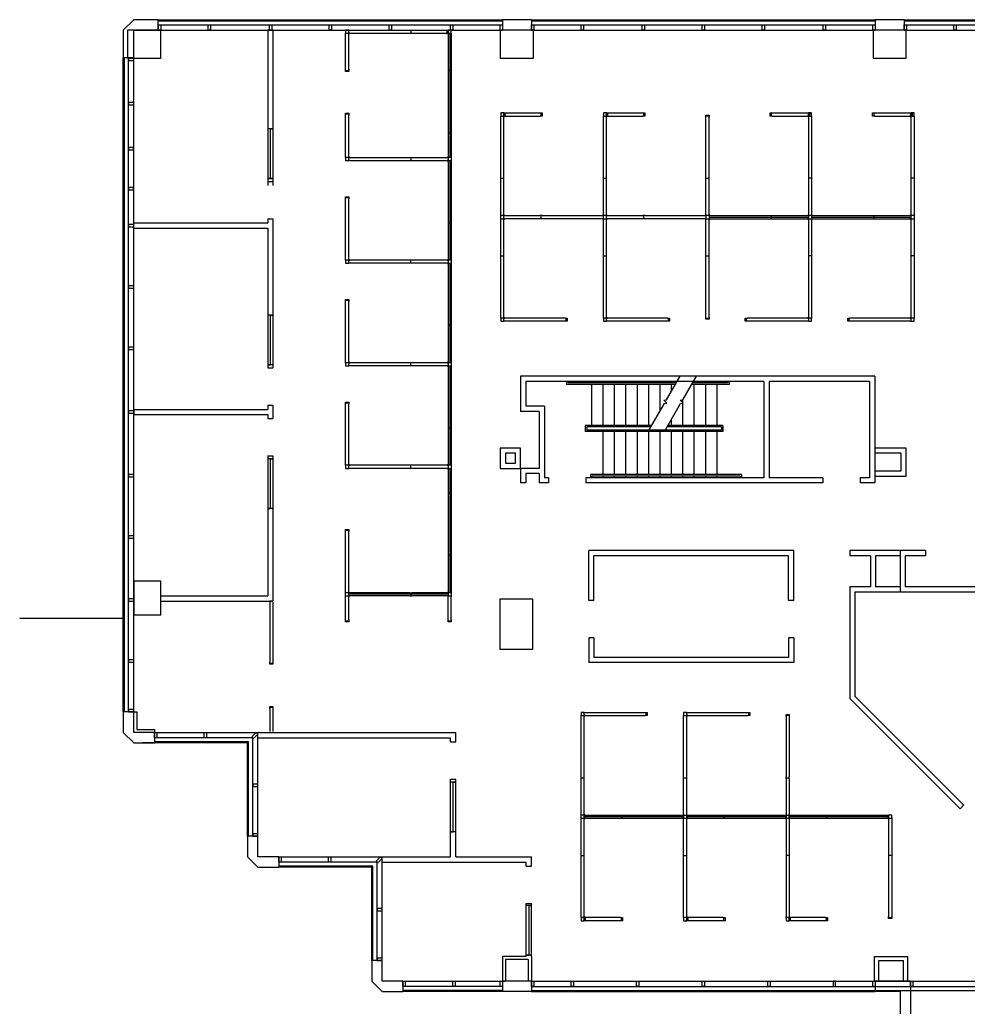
# Model space of a CAD drawing. Header units: inches. Extents: x 1104 to 3431, y 1204 to 3384.
# Drawn here: x 1104 to 2020, y 2431 to 3384 of the extents above; entities that cross this region are included whole.
import ezdxf

# ---------------------------------------------------------------- set-up
doc = ezdxf.new("R2010")
doc.units = ezdxf.units.IN
doc.header["$MEASUREMENT"] = 0
for name, color, linetype in [('E-B-CORE', 8, 'CONTINUOUS'), ('E-B-FURR', 6, 'CONTINUOUS'), ('E-B-GLAZ', 8, 'CONTINUOUS'), ('E-B-MULL', 8, 'CONTINUOUS'), ('E-B-SHEL', 2, 'CONTINUOUS'), ('E-F-STAIR', 8, 'CONTINUOUS'), ('PANELS_201', 6, 'CONTINUOUS')]:
    doc.layers.add(name, color=color, linetype=linetype)

msp = doc.modelspace()

# ---------------------------------------------------------------- linework, layer by layer
at = {"layer": 'E-B-CORE'}
for p, q in [((1929.5, 3040), (1587.5, 3040)), ((1587.5, 3040), (1587.5, 3006)), ((1822.5, 3035), (1592.5, 3035)), ((1592.5, 3035), (1592.5, 3011)), ((1822.5, 3035), (1822.5, 2942)), ((1924.5, 3035), (1827.5, 3035)), ((1827.5, 3035), (1827.5, 2942)), ((1924.5, 3035), (1924.5, 2942)), ((1929.5, 3040), (1929.5, 2937)), ((1605.5, 3006), (1587.5, 3006)), ((1610.5, 3011), (1592.5, 3011)), ((1605.5, 3006), (1605.5, 2951)), ((1610.5, 3011), (1610.5, 2942)), ((1955, 2965.610173), (1929.5, 2965.610173)), ((1955, 2948.610173), (1955, 2965.610173)), ((1605.5, 2951), (1587.5, 2951)), ((1587.5, 2951), (1587.5, 2937)), ((1605.5, 2946), (1592.5, 2946)), ((1592.5, 2946), (1592.5, 2937)), ((1605.5, 2946), (1605.5, 2937)), ((1929.5, 2948.610173), (1955, 2948.610173)), ((1592.5, 2937), (1587.5, 2937)), ((1614.5, 2937), (1605.5, 2937)), ((1614.5, 2942), (1610.5, 2942)), ((1614.5, 2942), (1614.5, 2937)), ((1822.5, 2942), (1650.5, 2942)), ((1650.5, 2942), (1650.5, 2937)), ((1879.5, 2937), (1650.5, 2937)), ((1879.5, 2942), (1827.5, 2942)), ((1879.5, 2942), (1879.5, 2937)), ((1924.5, 2942), (1915.5, 2942)), ((1915.5, 2942), (1915.5, 2937)), ((1929.5, 2937), (1915.5, 2937)), ((1954, 2871.610173), (1954, 2831.610173)), ((1978.5, 2871.610173), (1954, 2871.610173)), ((1978.5, 2871.610173), (1978.5, 2866.610173)), ((1959, 2866.610173), (1959, 2836.610173)), ((1978.5, 2866.610173), (1959, 2866.610173)), ((2103, 2831.610173), (1954, 2831.610173)), ((2103, 2836.610173), (1959, 2836.610173))]:
    msp.add_line(p, q, dxfattribs=at)
for points in [[(1587.5, 2970.610173), (1568, 2970.610173), (1568, 2951), (1587.5, 2951)], [(1582.5, 2965.610173), (1573, 2965.610173), (1573, 2956), (1582.5, 2956)]]:
    msp.add_lwpolyline(points, close=True, dxfattribs=at)
for points in [[(1960, 2970.610173), (1929.5, 2970.610173)], [(1929.5, 2943.610173), (1960, 2943.610173), (1960, 2970.610173)]]:
    msp.add_lwpolyline(points, dxfattribs=at)
at = {"layer": 'E-B-FURR'}
for p, q in [((1238, 3374), (1570, 3374)), ((1348.520601, 3374), (1343.436327, 3374)), ((1343.520601, 3374), (1343.520601, 3223.960452)), ((1348.520601, 3374), (1348.520601, 3223.960452)), ((1598, 3374), (1930, 3374)), ((1958, 3374), (2290, 3374)), ((1214.058273, 2716), (1214.058273, 3347)), ((1343.520601, 3230.812555), (1348.520601, 3230.812555)), ((1343.520601, 3227.812555), (1348.520601, 3227.812555)), ((1214.083223, 3187.960452), (1343.520601, 3187.960452)), ((1214.083223, 3182.862676), (1214.083223, 3187.862676)), ((1343.520601, 3191.812555), (1343.520601, 3187.960452)), ((1343.520601, 3191.812555), (1348.520601, 3191.812555)), ((1348.520601, 3191.812555), (1348.520601, 3048.117026)), ((1214.083223, 3182.960452), (1343.520601, 3182.960452)), ((1343.520601, 3182.960452), (1343.520601, 3048.117026)), ((1343.520601, 3048.117026), (1348.520601, 3048.117026)), ((1343.520601, 3012.117026), (1348.520601, 3012.117026)), ((1343.520601, 3012.117026), (1343.520601, 3007.971546)), ((1348.520601, 3012.117026), (1348.520601, 2999.117026)), ((1214.058273, 3007.971546), (1343.520601, 3007.971546)), ((1214.058273, 3007.93089), (1214.058273, 3002.93089)), ((1214.058273, 3002.971546), (1343.520601, 3002.971546)), ((1343.520601, 3002.971546), (1343.520601, 2999.117026)), ((1343.520601, 2999.117026), (1348.520601, 2999.117026)), ((1343.353543, 2963.089481), (1348.353543, 2963.089481)), ((1343.520601, 2963.117026), (1343.520601, 2827.971546)), ((1343.520601, 2963.117026), (1348.520601, 2963.117026)), ((1348.520601, 2963.117026), (1348.520601, 2822.971546)), ((1851.389827, 2871.610173), (1653.389827, 2871.610173)), ((1653.389827, 2823.610173), (1653.389827, 2871.610173)), ((1851.389827, 2823.610173), (1851.389827, 2871.610173)), ((1953.389827, 2871.610173), (1905.389827, 2871.610173)), ((1905.389827, 2871.610173), (1905.389827, 2866.610173)), ((1846.389827, 2866.610173), (1658.389827, 2866.610173)), ((1658.389827, 2823.610173), (1658.389827, 2866.610173)), ((1846.389827, 2823.610173), (1846.389827, 2866.610173)), ((1925.389827, 2866.610173), (1905.389827, 2866.610173)), ((1925.389827, 2866.610173), (1925.389827, 2836.610173)), ((1930.389827, 2866.610173), (1930.389827, 2836.610173)), ((1953.389827, 2866.610173), (1930.389827, 2866.610173)), ((1925.389827, 2836.610173), (1905.389827, 2836.610173)), ((1905.389827, 2836.610173), (1905.389827, 2729.017365)), ((1953.389827, 2831.610173), (1910.389827, 2831.610173)), ((1910.389827, 2831.610173), (1910.389827, 2731.088433)), ((1953.389827, 2836.610173), (1930.389827, 2836.610173)), ((1240.111079, 2827.971546), (1343.520601, 2827.971546)), ((1240.111079, 2822.971546), (1348.520601, 2822.971546)), ((1658.389827, 2823.610173), (1653.389827, 2823.610173)), ((1851.389827, 2823.610173), (1846.389827, 2823.610173)), ((1214.087116, 2809.653132), (1240.111079, 2809.653132)), ((1653.389827, 2787.610173), (1653.389827, 2763.610173)), ((1658.389827, 2787.610173), (1653.389827, 2787.610173)), ((1658.389827, 2787.610173), (1658.389827, 2768.610173)), ((1846.389827, 2787.610173), (1846.389827, 2768.610173)), ((1851.389827, 2787.610173), (1846.389827, 2787.610173)), ((1851.389827, 2787.610173), (1851.389827, 2763.610173)), ((1846.389827, 2768.610173), (1658.389827, 2768.610173)), ((1851.389827, 2763.610173), (1653.389827, 2763.610173)), ((1905.389827, 2729.017365), (2011.928609, 2622.478583)), ((1910.389827, 2731.088433), (2015.475366, 2626.002894)), ((1234, 2696), (1332.40901, 2696)), ((1332.63739, 2696), (1525, 2696)), ((1334, 2596), (1334, 2694.40901)), ((1334, 2691), (1520, 2691)), ((1520, 2687), (1520, 2691)), ((1525, 2687), (1525, 2696)), ((1520, 2687), (1525, 2687)), ((1520, 2576), (1520, 2651)), ((1520, 2651), (1525, 2651)), ((1525, 2576), (1525, 2651)), ((2015.598826, 2626.125572), (2011.928609, 2622.478583)), ((1354, 2576), (1452.40901, 2576)), ((1452.40901, 2576), (1520, 2576)), ((1454, 2476), (1454, 2574.40901)), ((1525, 2576), (1598, 2576)), ((1598, 2567), (1598, 2576)), ((1454, 2571), (1593, 2571)), ((1593, 2567), (1593, 2571)), ((1593, 2567), (1598, 2567)), ((1593, 2480), (1593, 2531)), ((1593, 2531), (1598, 2531)), ((1598, 2480), (1598, 2531)), ((1570, 2480), (1570, 2456)), ((1593, 2480), (1570, 2480)), ((1598, 2480), (1598, 2456)), ((1929.388707, 2456), (1929.388707, 2480)), ((1929.388707, 2480), (1961.388707, 2480)), ((1961.388707, 2456), (1961.388707, 2480)), ((1573, 2477), (1573, 2456)), ((1595, 2477), (1573, 2477)), ((1595, 2477), (1595, 2456)), ((1933.388707, 2456), (1933.388707, 2476)), ((1933.388707, 2476), (1957.388707, 2476)), ((1957.388707, 2456), (1957.388707, 2476)), ((1474, 2456), (1572.40901, 2456)), ((1598, 2456), (2046.732012, 2456))]:
    msp.add_line(p, q, dxfattribs=at)
for points in [[(1240.111079, 3374), (1208.111079, 3374), (1208.111079, 3347), (1240.111079, 3347)], [(1600, 3374), (1568, 3374), (1568, 3347), (1600, 3347)], [(1960, 3374), (1928, 3374), (1928, 3347), (1960, 3347)], [(1599.389827, 2824.610173), (1567.389827, 2824.610173), (1567.389827, 2776.610173), (1599.389827, 2776.610173)]]:
    msp.add_lwpolyline(points, close=True, dxfattribs=at)
for points in [[(1240.111079, 2842), (1214.087116, 2842), (1214.087116, 2809.653132)], [(1240.111079, 2809.653132), (1240.111079, 2842)], [(1214, 2716), (1217, 2716), (1217, 2699), (1234, 2699), (1234, 2696)]]:
    msp.add_lwpolyline(points, dxfattribs=at)
at = {"layer": 'E-B-GLAZ'}
for p, q in [((1238, 3384), (1570, 3384)), ((1598, 3384), (1930, 3384)), ((1958, 3384), (2290, 3384)), ((1238, 3383), (1570, 3383)), ((1238, 3379), (1570, 3379)), ((1598, 3383), (1930, 3383)), ((1598, 3379), (1930, 3379)), ((1958, 3383), (2290, 3383)), ((1958, 3379), (2290, 3379)), ((1204, 2716), (1204, 3347.104663)), ((1205, 2716), (1205, 3347.104663)), ((1209, 2716), (1209, 3347)), ((1204, 2806), (1104, 2806)), ((1329, 2691), (1234, 2691)), ((1329, 2596), (1329, 2691)), ((1316.384776, 2686), (1222.384776, 2686)), ((1325, 2687), (1234, 2687)), ((1324, 2686), (1234, 2686)), ((1324, 2596), (1324, 2686)), ((1325, 2596), (1325, 2687)), ((1449, 2571), (1354, 2571)), ((1445, 2567), (1354, 2567)), ((1444, 2566), (1354, 2566)), ((1444, 2476), (1444, 2566)), ((1445, 2476), (1445, 2567)), ((1449, 2476), (1449, 2571)), ((1570, 2451), (1474, 2451)), ((1598, 2451), (2049.003541, 2451)), ((1570, 2447), (1474, 2447)), ((1570, 2446), (1474, 2446)), ((1598, 2447), (2049.003541, 2447)), ((1598, 2446), (1930, 2446))]:
    msp.add_line(p, q, dxfattribs=at)
for points in [[(1348.520601, 3230.812555), (1343.520601, 3230.812555), (1346.159248, 3230.812555), (1346.159248, 3278.812555), (1348.520601, 3278.812555), (1343.520601, 3278.812555)], [(1348.520601, 3050.903066), (1343.520601, 3050.903066), (1346.159248, 3050.903066), (1346.159248, 3098.903066), (1348.520601, 3098.903066), (1343.520601, 3098.903066)], [(1348.520601, 2912.117026), (1343.520601, 2912.117026), (1346.159248, 2912.117026), (1346.159248, 2960.117026), (1348.520601, 2960.117026), (1343.520601, 2960.117026)], [(1524.919673, 2600.122912), (1519.919673, 2600.122912), (1522.55832, 2600.122912), (1522.55832, 2648.122912), (1524.919673, 2648.122912), (1519.919673, 2648.122912)], [(1598.106999, 2481.214719), (1593.106999, 2481.214719), (1595.745645, 2481.214719), (1595.745645, 2529.214719), (1598.106999, 2529.214719), (1593.106999, 2529.214719)]]:
    msp.add_lwpolyline(points, dxfattribs=at)
at = {"layer": 'E-B-MULL'}
for points in [[(1240.117978, 3379), (1240.117978, 3374), (1237.867978, 3374), (1237.867978, 3379)], [(1288.25, 3379), (1288.25, 3374), (1286, 3374), (1286, 3379)], [(1347.25, 3379), (1347.25, 3374), (1345, 3374), (1345, 3379)], [(1405.125, 3379), (1405.125, 3374), (1402.875, 3374), (1402.875, 3379)], [(1463, 3379), (1463, 3374), (1460.75, 3374), (1460.75, 3379)], [(1522, 3379), (1522, 3374), (1519.75, 3374), (1519.75, 3379)], [(1570, 3379), (1570, 3374), (1567.75, 3374), (1567.75, 3379)], [(1600.25, 3379), (1600.25, 3374), (1598, 3374), (1598, 3379)], [(1648.25, 3379), (1648.25, 3374), (1646, 3374), (1646, 3379)], [(1707.25, 3379), (1707.25, 3374), (1705, 3374), (1705, 3379)], [(1765.125, 3379), (1765.125, 3374), (1762.875, 3374), (1762.875, 3379)], [(1823, 3379), (1823, 3374), (1820.75, 3374), (1820.75, 3379)], [(1882, 3379), (1882, 3374), (1879.75, 3374), (1879.75, 3379)], [(1930, 3379), (1930, 3374), (1927.75, 3374), (1927.75, 3379)], [(1960.25, 3379), (1960.25, 3374), (1958, 3374), (1958, 3379)], [(2008.25, 3379), (2008.25, 3374), (2006, 3374), (2006, 3379)], [(1209, 3344.75), (1214, 3344.75), (1214, 3347), (1209, 3347)], [(1209, 3301.760686), (1214, 3301.760686), (1214, 3304.010686), (1209, 3304.010686)], [(1208.979503, 3258.540661), (1213.979503, 3258.540661), (1213.979503, 3260.790661), (1208.979503, 3260.790661)], [(1208.979503, 3219.763366), (1213.979503, 3219.763366), (1213.979503, 3222.013366), (1208.979503, 3222.013366)], [(1209, 3184.153265), (1214, 3184.153265), (1214, 3186.403265), (1209, 3186.403265)], [(1209, 3124.867484), (1214, 3124.867484), (1214, 3127.117484), (1209, 3127.117484)], [(1209, 3065.658881), (1214, 3065.658881), (1214, 3067.908881), (1209, 3067.908881)], [(1209, 3004.299338), (1214, 3004.299338), (1214, 3006.549338), (1209, 3006.549338)], [(1209, 2942.771172), (1214, 2942.771172), (1214, 2945.021172), (1209, 2945.021172)], [(1209, 2883.621373), (1214, 2883.621373), (1214, 2885.871373), (1209, 2885.871373)], [(1209, 2822.942576), (1214, 2822.942576), (1214, 2825.192576), (1209, 2825.192576)], [(1209, 2764.079505), (1214, 2764.079505), (1214, 2766.329505), (1209, 2766.329505)], [(1209, 2716), (1214, 2716), (1214, 2718.25), (1209, 2718.25)], [(1234, 2691), (1234, 2696), (1236.25, 2696), (1236.25, 2691)], [(1282.079505, 2691), (1282.079505, 2696), (1284.329505, 2696), (1284.329505, 2691)], [(1329.795495, 2690.204505), (1334, 2694.40901), (1332.40901, 2696), (1328.204505, 2691.795495)], [(1329.795495, 2690.204505), (1334, 2694.40901), (1332.40901, 2696), (1328.204505, 2691.795495)], [(1329, 2644.079505), (1334, 2644.079505), (1334, 2646.329505), (1329, 2646.329505)], [(1329, 2596), (1334, 2596), (1334, 2598.25), (1329, 2598.25)], [(1354, 2571), (1354, 2576), (1356.25, 2576), (1356.25, 2571)], [(1402.079505, 2571), (1402.079505, 2576), (1404.329505, 2576), (1404.329505, 2571)], [(1449.795495, 2570.204505), (1454, 2574.40901), (1452.40901, 2576), (1448.204505, 2571.795495)], [(1449, 2524.079505), (1454, 2524.079505), (1454, 2526.329505), (1449, 2526.329505)], [(1449, 2476), (1454, 2476), (1454, 2478.25), (1449, 2478.25)], [(1474, 2451), (1474, 2456), (1476.25, 2456), (1476.25, 2451)], [(1522.079505, 2451), (1522.079505, 2456), (1524.329505, 2456), (1524.329505, 2451)], [(1567.75, 2451), (1567.75, 2456), (1570, 2456), (1570, 2451)], [(1598, 2451), (1598, 2456), (1600.25, 2456), (1600.25, 2451)], [(1636.25, 2451), (1636.25, 2456), (1638.5, 2456), (1638.5, 2451)], [(1699.5625, 2451), (1699.5625, 2456), (1701.8125, 2456), (1701.8125, 2451)], [(1762.875, 2451), (1762.875, 2456), (1765.125, 2456), (1765.125, 2451)], [(1826.1875, 2451), (1826.1875, 2456), (1828.4375, 2456), (1828.4375, 2451)], [(1891.75, 2451), (1891.75, 2456), (1889.5, 2456), (1889.5, 2451)], [(1927.75, 2451), (1927.75, 2456), (1930, 2456), (1930, 2451)], [(1963.977183, 2451), (1963.977183, 2456), (1966.227183, 2456), (1966.227183, 2451)]]:
    msp.add_lwpolyline(points, close=True, dxfattribs=at)
at = {"layer": 'E-B-SHEL'}
for p, q in [((1214.0399, 3384), (1204, 3373.9601)), ((1237.669498, 3384), (1213.688372, 3384)), ((1237.699478, 3373.9601), (1237.699478, 3383.9601)), ((1570, 3384), (1570, 3374)), ((1598, 3384), (1570, 3384)), ((1598, 3384), (1598, 3374)), ((1930, 3384), (1930, 3374)), ((1958, 3384), (1930, 3384)), ((1958, 3384), (1958, 3374)), ((1238, 3374), (1210, 3374)), ((1238, 3374.010018), (1210.368025, 3374.010018)), ((1598, 3374), (1570, 3374)), ((1958, 3374), (1930, 3374)), ((1204, 3373.9601), (1204, 3347.104663)), ((1214, 3347.104663), (1214, 3373.9601)), ((1214, 3373.9601), (1240.165804, 3373.9601)), ((1214, 3347.104663), (1204, 3347.104663)), ((1204, 2716), (1204, 2696)), ((1214, 2716), (1204, 2716)), ((1214, 2696), (1214, 2716)), ((1204, 2696), (1214, 2686)), ((1234, 2696), (1214, 2696)), ((1234, 2696), (1234, 2686)), ((1214, 2686), (1234, 2686)), ((1334, 2596), (1324, 2596)), ((1324, 2596), (1324, 2576)), ((1334, 2576), (1334, 2596)), ((1324, 2576), (1334, 2566)), ((1354, 2576), (1334, 2576)), ((1354, 2576), (1354, 2566)), ((1334, 2566), (1354, 2566)), ((1454, 2476), (1444, 2476)), ((1444, 2476), (1444, 2456)), ((1454, 2456), (1454, 2476)), ((1444, 2456), (1454, 2446)), ((1474, 2456), (1454, 2456)), ((1474, 2456), (1474, 2446)), ((1598, 2456), (1570, 2456)), ((1570, 2456), (1570, 2446)), ((1598, 2456), (1598, 2446)), ((1930, 2456), (1930, 2446)), ((1964, 2456), (1930, 2456)), ((1964, 2456), (1964, 2336)), ((1454, 2446), (1474, 2446)), ((1598, 2446), (1570, 2446)), ((1954, 2446), (1930, 2446)), ((1954, 2446), (1954, 2366))]:
    msp.add_line(p, q, dxfattribs=at)
at = {"layer": 'E-F-STAIR'}
for p, q in [((1632, 3035), (1632, 3032)), ((1737.004818, 3032), (1632, 3032)), ((1633.5, 3035), (1633.5, 3033.5)), ((1737.870843, 3033.5), (1633.5, 3033.5)), ((1656, 3035), (1656, 3033.5)), ((1656, 3032), (1656, 2992.5)), ((1667, 3035), (1667, 3033.5)), ((1667, 3032), (1667, 2992.5)), ((1678, 3035), (1678, 3033.5)), ((1678, 3032), (1678, 2992.5)), ((1689, 3035), (1689, 3033.5)), ((1689, 3032), (1689, 2992.5)), ((1700, 3035), (1700, 3033.5)), ((1700, 3032), (1700, 2992.5)), ((1711, 3035), (1711, 3033.5)), ((1711, 3032), (1711, 2992.5)), ((1722, 3035), (1722, 3033.5)), ((1722, 3032), (1722, 3006.010893)), ((1733, 3035), (1733, 3033.5)), ((1733, 3032), (1733, 3025.063452)), ((1789, 3032), (1752.667234, 3032)), ((1787.5, 3033.5), (1753.533259, 3033.5)), ((1755, 3035), (1755, 3033.5)), ((1755, 3032), (1755, 2992.5)), ((1766, 3035), (1766, 3033.5)), ((1766, 3032), (1766, 2992.5)), ((1777, 3035), (1777, 3033.5)), ((1777, 3032), (1777, 2992.5)), ((1787.5, 3035), (1787.5, 3033.5)), ((1789, 3035), (1789, 3032)), ((1744, 3017.25124), (1744, 2992.5)), ((1733, 2997.935352), (1733, 2992.5)), ((1714.199482, 2992.5), (1650, 2992.5)), ((1650, 2992.5), (1650, 2986.5)), ((1783, 2986.5), (1650, 2986.5)), ((1713.333457, 2991), (1651.5, 2991)), ((1651.5, 2991), (1651.5, 2988)), ((1781.5, 2988), (1651.5, 2988)), ((1667, 2986.5), (1667, 2945)), ((1678, 2986.5), (1678, 2945)), ((1689, 2986.5), (1689, 2945)), ((1700, 2986.5), (1700, 2945)), ((1711, 2986.5), (1711, 2945)), ((1722, 2986.5), (1722, 2945)), ((1781.5, 2991), (1728.995873, 2991)), ((1783, 2992.5), (1729.861898, 2992.5)), ((1733, 2986.5), (1733, 2945)), ((1744, 2986.5), (1744, 2945)), ((1755, 2986.5), (1755, 2945)), ((1766, 2986.5), (1766, 2945)), ((1777, 2986.5), (1777, 2945)), ((1781.5, 2991), (1781.5, 2988)), ((1783, 2992.5), (1783, 2986.5)), ((1801, 2945), (1655, 2945)), ((1655, 2945), (1655, 2942)), ((1799.5, 2943.5), (1656.5, 2943.5)), ((1656.5, 2943.5), (1656.5, 2942)), ((1667, 2943.5), (1667, 2942)), ((1678, 2943.5), (1678, 2942)), ((1689, 2943.5), (1689, 2942)), ((1700, 2943.5), (1700, 2942)), ((1711, 2943.5), (1711, 2942)), ((1722, 2943.5), (1722, 2942)), ((1733, 2943.5), (1733, 2942)), ((1744, 2943.5), (1744, 2942)), ((1755, 2943.5), (1755, 2942)), ((1766, 2943.5), (1766, 2942)), ((1777, 2943.5), (1777, 2942)), ((1799.5, 2943.5), (1799.5, 2942)), ((1801, 2945), (1801, 2942))]:
    msp.add_line(p, q, dxfattribs=at)
for points in [[(1710.735381, 2986.5), (1726.431571, 3013.6866), (1728.930949, 3014.015649), (1726.002746, 3016.943852), (1728.502124, 3017.272902), (1741.62362, 3040)], [(1726.397797, 2986.5), (1742.093987, 3013.6866), (1744.593365, 3014.015649), (1741.665162, 3016.943852), (1744.16454, 3017.272902), (1757.286036, 3040)]]:
    msp.add_lwpolyline(points, dxfattribs=at)
at = {"layer": 'PANELS_201', "linetype": 'Continuous'}
for p, q in [((1480.6363, 3374), (1482.6363, 3374)), ((1481.6363, 3374), (1481.6363, 3371)), ((1517.636298, 3374), (1517.636298, 3371)), ((1480.6363, 3371), (1482.6363, 3371)), ((1571.501499, 3291.01024), (1571.501499, 3294.01024)), ((1670.501499, 3291.01024), (1670.501499, 3294.01024)), ((1866.501499, 3294.01024), (1866.501499, 3291.01024)), ((1965.501499, 3294.01024), (1965.501499, 3291.01024)), ((1572.501499, 3195.01024), (1606.501499, 3195.01024)), ((1608.501499, 3195.01024), (1666.501499, 3195.01024)), ((1671.501499, 3195.01024), (1705.501499, 3195.01024)), ((1707.501499, 3195.01024), (1765.501499, 3195.01024)), ((1606.501499, 3192.01024), (1572.501499, 3192.01024)), ((1666.501499, 3192.01024), (1608.501499, 3192.01024)), ((1705.501499, 3192.01024), (1671.501499, 3192.01024)), ((1765.501499, 3192.01024), (1707.501499, 3192.01024)), ((1648.932782, 2514.415527), (1648.932782, 2517.415527)), ((1747.932782, 2514.415527), (1747.932782, 2517.415527)), ((1846.932782, 2514.415527), (1846.932782, 2517.415527))]:
    msp.add_line(p, q, dxfattribs=at)
for points in [[(1421.6363, 3374), (1418.6363, 3374), (1418.6363, 3371)], [(1422.6363, 3371), (1421.6363, 3371), (1421.6363, 3374), (1422.6363, 3374)], [(1422.6363, 3374), (1480.6363, 3374)], [(1482.6363, 3374), (1516.636298, 3374)], [(1518.636298, 3371), (1517.636298, 3371), (1516.636298, 3371), (1516.636298, 3374), (1518.636298, 3374)], [(1516.636298, 3374), (1517.636298, 3374), (1517.636298, 3371), (1516.636298, 3371)], [(1520.636298, 3371), (1520.636298, 3374), (1517.636298, 3374)], [(1418.6363, 3370), (1418.6363, 3371), (1421.6363, 3371), (1421.6363, 3370)], [(1418.6363, 3336.000002), (1418.6363, 3370)], [(1421.6363, 3336.000002), (1421.6363, 3370)], [(1422.6363, 3371), (1480.6363, 3371)], [(1482.6363, 3371), (1516.636298, 3371)], [(1517.636298, 3370), (1517.636298, 3371), (1520.636298, 3371), (1520.636298, 3370)], [(1517.636298, 3370), (1517.636298, 3336)], [(1519.136298, 3371), (1519.136298, 3335)], [(1520.636298, 3370), (1520.636298, 3336)], [(1421.6363, 3336.000002), (1421.6363, 3335.000002), (1421.6363, 3334.000002), (1418.6363, 3334.000002), (1418.6363, 3336.000002)], [(1517.635523, 3335.998679), (1517.635523, 3333.998679)], [(1520.635523, 3335.998679), (1520.635523, 3333.998679)], [(1418.6363, 3335.000002), (1421.6363, 3335.000002)], [(1520.635523, 3334.998679), (1517.635523, 3334.998679)], [(1517.635523, 3333.998679), (1517.635523, 3275.998679)], [(1519.135523, 3334.998679), (1519.135523, 3274.998679)], [(1520.635523, 3333.998679), (1520.635523, 3275.998679)], [(1418.635523, 3291.998679), (1418.635523, 3292.998679), (1418.635523, 3293.998679), (1421.635523, 3293.998679), (1421.635523, 3291.998679)], [(1421.635523, 3292.998679), (1418.635523, 3292.998679)], [(1418.635523, 3251.998679), (1418.635523, 3291.998679)], [(1421.635523, 3251.998679), (1421.635523, 3291.998679)], [(1571.501499, 3294.01024), (1568.501499, 3294.01024), (1568.501499, 3291.01024)], [(1568.501499, 3290.01024), (1568.501499, 3291.01024), (1571.501499, 3291.01024), (1571.501499, 3290.01024)], [(1568.501499, 3232.01024), (1568.501499, 3290.01024)], [(1570.501499, 3294.01024), (1571.501499, 3294.01024), (1572.501499, 3294.01024), (1572.501499, 3291.01024), (1570.501499, 3291.01024)], [(1572.501499, 3291.01024), (1571.501499, 3291.01024), (1571.501499, 3294.01024), (1572.501499, 3294.01024)], [(1571.501499, 3232.01024), (1571.501499, 3290.01024)], [(1572.501499, 3294.01024), (1606.501498, 3294.01024)], [(1572.501499, 3291.01024), (1606.501498, 3291.01024)], [(1606.501498, 3294.01024), (1607.501498, 3294.01024), (1608.501498, 3294.01024), (1608.501498, 3291.01024), (1606.501498, 3291.01024)], [(1607.501498, 3291.01024), (1607.501498, 3294.01024)], [(1670.501499, 3294.01024), (1667.501499, 3294.01024), (1667.501499, 3291.01024)], [(1667.501499, 3290.01024), (1667.501499, 3291.01024), (1670.501499, 3291.01024), (1670.501499, 3290.01024)], [(1667.501499, 3232.01024), (1667.501499, 3290.01024)], [(1669.501499, 3294.01024), (1670.501499, 3294.01024), (1671.501499, 3294.01024), (1671.501499, 3291.01024), (1669.501499, 3291.01024)], [(1671.501499, 3291.01024), (1670.501499, 3291.01024), (1670.501499, 3294.01024), (1671.501499, 3294.01024)], [(1670.501499, 3232.01024), (1670.501499, 3290.01024)], [(1671.501499, 3294.01024), (1705.501498, 3294.01024)], [(1671.501499, 3291.01024), (1705.501498, 3291.01024)], [(1705.501498, 3294.01024), (1706.501498, 3294.01024), (1707.501498, 3294.01024), (1707.501498, 3291.01024), (1705.501498, 3291.01024)], [(1706.501498, 3291.01024), (1706.501498, 3294.01024)], [(1766.501499, 3290.01024), (1766.501499, 3291.01024), (1766.501499, 3292.01024), (1769.501499, 3292.01024), (1769.501499, 3290.01024)], [(1769.501499, 3291.01024), (1766.501499, 3291.01024)], [(1766.501499, 3232.01024), (1766.501499, 3290.01024)], [(1769.501499, 3232.01024), (1769.501499, 3290.01024)], [(1830.501501, 3291.01024), (1829.501501, 3291.01024), (1828.501501, 3291.01024), (1828.501501, 3294.01024), (1830.501501, 3294.01024)], [(1829.501501, 3294.01024), (1829.501501, 3291.01024)], [(1830.501501, 3294.01024), (1864.501499, 3294.01024)], [(1830.501501, 3291.01024), (1864.501499, 3291.01024)], [(1864.501499, 3294.01024), (1865.501499, 3294.01024), (1865.501499, 3291.01024), (1864.501499, 3291.01024)], [(1867.501499, 3291.01024), (1866.501499, 3291.01024), (1865.501499, 3291.01024), (1865.501499, 3294.01024), (1867.501499, 3294.01024)], [(1868.501499, 3291.01024), (1868.501499, 3294.01024), (1865.501499, 3294.01024)], [(1865.501499, 3290.01024), (1865.501499, 3291.01024), (1868.501499, 3291.01024), (1868.501499, 3290.01024)], [(1865.501499, 3290.01024), (1865.501499, 3232.01024)], [(1868.501499, 3290.01024), (1868.501499, 3232.01024)], [(1929.501501, 3291.01024), (1928.501501, 3291.01024), (1927.501501, 3291.01024), (1927.501501, 3294.01024), (1929.501501, 3294.01024)], [(1928.501501, 3294.01024), (1928.501501, 3291.01024)], [(1929.501501, 3294.01024), (1963.501499, 3294.01024)], [(1929.501501, 3291.01024), (1963.501499, 3291.01024)], [(1963.501499, 3294.01024), (1964.501499, 3294.01024), (1964.501499, 3291.01024), (1963.501499, 3291.01024)], [(1966.501499, 3291.01024), (1965.501499, 3291.01024), (1964.501499, 3291.01024), (1964.501499, 3294.01024), (1966.501499, 3294.01024)], [(1967.501499, 3291.01024), (1967.501499, 3294.01024), (1964.501499, 3294.01024)], [(1964.501499, 3290.01024), (1964.501499, 3291.01024), (1967.501499, 3291.01024), (1967.501499, 3290.01024)], [(1964.501499, 3290.01024), (1964.501499, 3232.01024)], [(1967.501499, 3290.01024), (1967.501499, 3232.01024)], [(1517.635523, 3275.998679), (1517.635523, 3273.998679)], [(1520.635523, 3274.998679), (1517.635523, 3274.998679)], [(1517.635523, 3273.998679), (1517.635523, 3251.998679)], [(1519.135523, 3274.998679), (1519.135523, 3250.998679)], [(1520.635523, 3275.998679), (1520.635523, 3273.998679)], [(1520.635523, 3273.998679), (1520.635523, 3251.998679)], [(1421.635523, 3251.998679), (1421.635523, 3250.998679), (1418.635523, 3250.998679), (1418.635523, 3251.998679)], [(1418.635523, 3250.998679), (1418.635523, 3247.998679), (1421.635523, 3247.998679)], [(1422.635523, 3247.998679), (1421.635523, 3247.998679), (1421.635523, 3250.998679), (1422.635523, 3250.998679)], [(1422.635523, 3250.998679), (1480.635523, 3250.998679)], [(1480.635523, 3250.998679), (1482.635523, 3250.998679)], [(1481.635523, 3250.998679), (1481.635523, 3247.998679)], [(1482.635523, 3250.998679), (1516.635523, 3250.998679)], [(1516.635523, 3250.998679), (1517.635523, 3250.998679), (1517.635523, 3247.998679), (1516.635523, 3247.998679)], [(1520.635523, 3251.998679), (1520.635523, 3250.998679), (1517.635523, 3250.998679), (1517.635523, 3251.998679)], [(1520.635523, 3250.998679), (1520.635523, 3247.998679)], [(1422.635523, 3247.998679), (1480.635523, 3247.998679)], [(1480.635523, 3247.998679), (1482.635523, 3247.998679)], [(1482.635523, 3247.998679), (1516.635523, 3247.998679)], [(1517.635523, 3246.998679), (1517.635523, 3247.998679), (1520.635523, 3247.998679), (1520.635523, 3246.998679)], [(1517.635523, 3246.998679), (1517.635523, 3188.998679)], [(1519.135523, 3247.998679), (1519.135523, 3187.998679)], [(1520.635523, 3246.998679), (1520.635523, 3188.998679)], [(1568.501499, 3230.01024), (1568.501499, 3232.01024)], [(1568.501499, 3231.01024), (1571.501499, 3231.01024)], [(1571.501499, 3230.01024), (1571.501499, 3232.01024)], [(1667.501499, 3230.01024), (1667.501499, 3232.01024)], [(1667.501499, 3231.01024), (1670.501499, 3231.01024)], [(1670.501499, 3230.01024), (1670.501499, 3232.01024)], [(1766.501499, 3230.01024), (1766.501499, 3232.01024)], [(1766.501499, 3231.01024), (1769.501499, 3231.01024)], [(1769.501499, 3230.01024), (1769.501499, 3232.01024)], [(1865.501499, 3232.01024), (1865.501499, 3230.01024)], [(1868.501499, 3231.01024), (1865.501499, 3231.01024)], [(1868.501499, 3232.01024), (1868.501499, 3230.01024)], [(1964.501499, 3232.01024), (1964.501499, 3230.01024)], [(1967.501499, 3231.01024), (1964.501499, 3231.01024)], [(1967.501499, 3232.01024), (1967.501499, 3230.01024)], [(1568.501499, 3196.01024), (1568.501499, 3230.01024)], [(1571.501499, 3196.01024), (1571.501499, 3230.01024)], [(1667.501499, 3196.01024), (1667.501499, 3230.01024)], [(1670.501499, 3196.01024), (1670.501499, 3230.01024)], [(1766.501499, 3196.01024), (1766.501499, 3230.01024)], [(1769.501499, 3196.01024), (1769.501499, 3230.01024)], [(1865.501499, 3230.01024), (1865.501499, 3196.01024)], [(1868.501499, 3230.01024), (1868.501499, 3196.01024)], [(1964.501499, 3230.01024), (1964.501499, 3196.01024)], [(1967.501499, 3230.01024), (1967.501499, 3196.01024)], [(1418.635523, 3210.998679), (1418.635523, 3211.998679), (1418.635523, 3212.998679), (1421.635523, 3212.998679), (1421.635523, 3210.998679)], [(1421.635523, 3211.998679), (1418.635523, 3211.998679)], [(1418.635523, 3152.998679), (1418.635523, 3210.998679)], [(1421.635523, 3152.998679), (1421.635523, 3210.998679)], [(1571.501499, 3196.01024), (1571.501499, 3195.01024), (1568.501499, 3195.01024), (1568.501499, 3196.01024)], [(1568.501499, 3192.01024), (1568.501499, 3195.01024)], [(1572.501499, 3192.01024), (1571.501499, 3192.01024), (1571.501499, 3195.01024), (1572.501499, 3195.01024)], [(1608.501499, 3195.01024), (1606.501499, 3195.01024)], [(1607.501499, 3192.01024), (1607.501499, 3195.01024)], [(1666.501499, 3192.01024), (1667.501499, 3192.01024), (1667.501499, 3195.01024), (1666.501499, 3195.01024)], [(1670.501499, 3196.01024), (1670.501499, 3195.01024), (1667.501499, 3195.01024), (1667.501499, 3196.01024)], [(1671.501499, 3192.01024), (1670.501499, 3192.01024), (1670.501499, 3195.01024), (1671.501499, 3195.01024)], [(1707.501499, 3195.01024), (1705.501499, 3195.01024)], [(1706.501499, 3192.01024), (1706.501499, 3195.01024)], [(1765.501499, 3195.01024), (1766.501499, 3195.01024), (1766.501499, 3192.01024), (1765.501499, 3192.01024)], [(1769.501499, 3196.01024), (1769.501499, 3195.01024), (1766.501499, 3195.01024), (1766.501499, 3196.01024)], [(1770.501499, 3195.01024), (1769.501499, 3195.01024), (1769.501499, 3192.01024), (1770.501499, 3192.01024)], [(1769.501499, 3193.51024), (1829.501499, 3193.51024)], [(1770.501499, 3195.01024), (1828.501499, 3195.01024)], [(1828.501499, 3195.01024), (1830.501499, 3195.01024)], [(1829.501499, 3195.01024), (1829.501499, 3192.01024)], [(1829.501499, 3193.51024), (1865.501499, 3193.51024)], [(1830.501499, 3195.01024), (1864.501499, 3195.01024)], [(1864.501499, 3195.01024), (1865.501499, 3195.01024), (1865.501499, 3192.01024), (1864.501499, 3192.01024)], [(1868.501499, 3196.01024), (1868.501499, 3195.01024), (1865.501499, 3195.01024), (1865.501499, 3196.01024)], [(1869.501499, 3195.01024), (1868.501499, 3195.01024), (1868.501499, 3192.01024), (1869.501499, 3192.01024)], [(1868.501499, 3193.51024), (1928.501499, 3193.51024)], [(1869.501499, 3195.01024), (1927.501499, 3195.01024)], [(1927.501499, 3195.01024), (1929.501499, 3195.01024)], [(1928.501499, 3195.01024), (1928.501499, 3192.01024)], [(1928.501499, 3193.51024), (1964.501499, 3193.51024)], [(1929.501499, 3195.01024), (1963.501499, 3195.01024)], [(1963.501499, 3195.01024), (1964.501499, 3195.01024), (1964.501499, 3192.01024), (1963.501499, 3192.01024)], [(1967.501499, 3196.01024), (1967.501499, 3195.01024), (1964.501499, 3195.01024), (1964.501499, 3196.01024)], [(1967.501499, 3195.01024), (1967.501499, 3192.01024)], [(1517.635523, 3188.998679), (1517.635523, 3186.998679)], [(1520.635523, 3187.998679), (1517.635523, 3187.998679)], [(1517.635523, 3186.998679), (1517.635523, 3152.998679)], [(1519.135523, 3187.998679), (1519.135523, 3151.998679)], [(1520.635523, 3188.998679), (1520.635523, 3186.998679)], [(1520.635523, 3186.998679), (1520.635523, 3152.998679)], [(1568.501499, 3191.01024), (1568.501499, 3192.01024), (1571.501499, 3192.01024), (1571.501499, 3191.01024)], [(1568.501499, 3157.01024), (1568.501499, 3191.01024)], [(1571.501499, 3157.01024), (1571.501499, 3191.01024)], [(1608.501499, 3192.01024), (1606.501499, 3192.01024)], [(1667.501499, 3191.01024), (1667.501499, 3192.01024), (1670.501499, 3192.01024), (1670.501499, 3191.01024)], [(1667.501499, 3157.01024), (1667.501499, 3191.01024)], [(1670.501499, 3157.01024), (1670.501499, 3191.01024)], [(1707.501499, 3192.01024), (1705.501499, 3192.01024)], [(1766.501499, 3191.01024), (1766.501499, 3192.01024), (1769.501499, 3192.01024), (1769.501499, 3191.01024)], [(1766.501499, 3157.01024), (1766.501499, 3191.01024)], [(1769.501499, 3157.01024), (1769.501499, 3191.01024)], [(1770.501499, 3192.01024), (1828.501499, 3192.01024)], [(1828.501499, 3192.01024), (1830.501499, 3192.01024)], [(1830.501499, 3192.01024), (1864.501499, 3192.01024)], [(1865.501499, 3191.01024), (1865.501499, 3192.01024), (1868.501499, 3192.01024), (1868.501499, 3191.01024)], [(1865.501499, 3191.01024), (1865.501499, 3157.01024)], [(1868.501499, 3191.01024), (1868.501499, 3157.01024)], [(1869.501499, 3192.01024), (1927.501499, 3192.01024)], [(1927.501499, 3192.01024), (1929.501499, 3192.01024)], [(1929.501499, 3192.01024), (1963.501499, 3192.01024)], [(1964.501499, 3191.01024), (1964.501499, 3192.01024), (1967.501499, 3192.01024), (1967.501499, 3191.01024)], [(1964.501499, 3191.01024), (1964.501499, 3157.01024)], [(1967.501499, 3191.01024), (1967.501499, 3157.01024)], [(1568.501499, 3155.01024), (1568.501499, 3157.01024)], [(1568.501499, 3156.01024), (1571.501499, 3156.01024)], [(1568.501499, 3097.01024), (1568.501499, 3155.01024)], [(1571.501499, 3155.01024), (1571.501499, 3157.01024)], [(1571.501499, 3097.01024), (1571.501499, 3155.01024)], [(1667.501499, 3155.01024), (1667.501499, 3157.01024)], [(1667.501499, 3156.01024), (1670.501499, 3156.01024)], [(1667.501499, 3097.01024), (1667.501499, 3155.01024)], [(1670.501499, 3155.01024), (1670.501499, 3157.01024)], [(1670.501499, 3097.01024), (1670.501499, 3155.01024)], [(1766.501499, 3155.01024), (1766.501499, 3157.01024)], [(1766.501499, 3156.01024), (1769.501499, 3156.01024)], [(1766.501499, 3097.01024), (1766.501499, 3155.01024)], [(1769.501499, 3155.01024), (1769.501499, 3157.01024)], [(1769.501499, 3097.01024), (1769.501499, 3155.01024)], [(1865.501499, 3157.01024), (1865.501499, 3155.01024)], [(1868.501499, 3156.01024), (1865.501499, 3156.01024)], [(1865.501499, 3155.01024), (1865.501499, 3097.01024)], [(1868.501499, 3157.01024), (1868.501499, 3155.01024)], [(1868.501499, 3155.01024), (1868.501499, 3097.01024)], [(1964.501499, 3157.01024), (1964.501499, 3155.01024)], [(1967.501499, 3156.01024), (1964.501499, 3156.01024)], [(1964.501499, 3155.01024), (1964.501499, 3097.01024)], [(1967.501499, 3157.01024), (1967.501499, 3155.01024)], [(1967.501499, 3155.01024), (1967.501499, 3097.01024)], [(1421.635523, 3152.998679), (1421.635523, 3151.998679), (1418.635523, 3151.998679), (1418.635523, 3152.998679)], [(1418.635523, 3151.998679), (1418.635523, 3148.998679), (1421.635523, 3148.998679)], [(1422.635523, 3148.998679), (1421.635523, 3148.998679), (1421.635523, 3151.998679), (1422.635523, 3151.998679)], [(1480.635523, 3151.998679), (1422.635523, 3151.998679)], [(1480.635523, 3148.998679), (1422.635523, 3148.998679)], [(1482.635523, 3151.998679), (1480.635523, 3151.998679)], [(1482.635523, 3148.998679), (1480.635523, 3148.998679)], [(1481.635523, 3148.998679), (1481.635523, 3151.998679)], [(1516.635523, 3151.998679), (1482.635523, 3151.998679)], [(1516.635523, 3148.998679), (1482.635523, 3148.998679)], [(1516.635523, 3151.998679), (1517.635523, 3151.998679), (1517.635523, 3148.998679), (1516.635523, 3148.998679)], [(1520.635523, 3152.998679), (1520.635523, 3151.998679), (1517.635523, 3151.998679), (1517.635523, 3152.998679)], [(1517.635523, 3147.998679), (1517.635523, 3148.998679), (1520.635523, 3148.998679), (1520.635523, 3147.998679)], [(1517.635523, 3147.998679), (1517.635523, 3089.998679)], [(1519.135523, 3148.998679), (1519.135523, 3088.998679)], [(1520.635523, 3151.998679), (1520.635523, 3148.998679)], [(1520.635523, 3147.998679), (1520.635523, 3089.998679)], [(1418.635523, 3111.998679), (1418.635523, 3112.998679), (1418.635523, 3113.998679), (1421.635523, 3113.998679), (1421.635523, 3111.998679)], [(1421.635523, 3112.998679), (1418.635523, 3112.998679)], [(1418.635523, 3053.998679), (1418.635523, 3111.998679)], [(1421.635523, 3053.998679), (1421.635523, 3111.998679)], [(1517.635523, 3089.998679), (1517.635523, 3087.998679)], [(1520.635523, 3088.998679), (1517.635523, 3088.998679)], [(1519.135523, 3088.998679), (1519.135523, 3052.998679)], [(1520.635523, 3089.998679), (1520.635523, 3087.998679)], [(1571.501499, 3097.01024), (1571.501499, 3096.01024), (1568.501499, 3096.01024), (1568.501499, 3097.01024)], [(1568.501499, 3096.01024), (1568.501499, 3093.01024), (1571.501499, 3093.01024)], [(1572.501499, 3093.01024), (1571.501499, 3093.01024), (1571.501499, 3096.01024), (1572.501499, 3096.01024)], [(1630.501499, 3096.01024), (1572.501499, 3096.01024)], [(1630.501499, 3093.01024), (1572.501499, 3093.01024)], [(1630.501499, 3096.01024), (1631.501499, 3096.01024), (1632.501499, 3096.01024), (1632.501499, 3093.01024), (1630.501499, 3093.01024)], [(1631.501499, 3093.01024), (1631.501499, 3096.01024)], [(1670.501499, 3097.01024), (1670.501499, 3096.01024), (1667.501499, 3096.01024), (1667.501499, 3097.01024)], [(1667.501499, 3096.01024), (1667.501499, 3093.01024), (1670.501499, 3093.01024)], [(1671.501499, 3093.01024), (1670.501499, 3093.01024), (1670.501499, 3096.01024), (1671.501499, 3096.01024)], [(1729.501499, 3096.01024), (1671.501499, 3096.01024)], [(1729.501499, 3093.01024), (1671.501499, 3093.01024)], [(1729.501499, 3096.01024), (1730.501499, 3096.01024), (1731.501499, 3096.01024), (1731.501499, 3093.01024), (1729.501499, 3093.01024)], [(1730.501499, 3093.01024), (1730.501499, 3096.01024)], [(1769.501499, 3097.01024), (1769.501499, 3096.01024), (1769.501499, 3095.01024), (1766.501499, 3095.01024), (1766.501499, 3097.01024)], [(1766.501499, 3096.01024), (1769.501499, 3096.01024)], [(1806.501499, 3093.01024), (1805.501499, 3093.01024), (1804.501499, 3093.01024), (1804.501499, 3096.01024), (1806.501499, 3096.01024)], [(1805.501499, 3096.01024), (1805.501499, 3093.01024)], [(1864.501499, 3096.01024), (1806.501499, 3096.01024)], [(1864.501499, 3093.01024), (1806.501499, 3093.01024)], [(1864.501499, 3096.01024), (1865.501499, 3096.01024), (1865.501499, 3093.01024), (1864.501499, 3093.01024)], [(1868.501499, 3097.01024), (1868.501499, 3096.01024), (1865.501499, 3096.01024), (1865.501499, 3097.01024)], [(1865.501499, 3093.01024), (1868.501499, 3093.01024), (1868.501499, 3096.01024)], [(1905.501499, 3093.01024), (1904.501499, 3093.01024), (1903.501499, 3093.01024), (1903.501499, 3096.01024), (1905.501499, 3096.01024)], [(1904.501499, 3096.01024), (1904.501499, 3093.01024)], [(1963.501499, 3096.01024), (1905.501499, 3096.01024)], [(1963.501499, 3093.01024), (1905.501499, 3093.01024)], [(1963.501499, 3096.01024), (1964.501499, 3096.01024), (1964.501499, 3093.01024), (1963.501499, 3093.01024)], [(1967.501499, 3097.01024), (1967.501499, 3096.01024), (1964.501499, 3096.01024), (1964.501499, 3097.01024)], [(1964.501499, 3093.01024), (1967.501499, 3093.01024), (1967.501499, 3096.01024)], [(1517.635523, 3087.998679), (1517.635523, 3053.998679)], [(1520.635523, 3087.998679), (1520.635523, 3053.998679)], [(1421.635523, 3053.998679), (1421.635523, 3052.998679), (1418.635523, 3052.998679), (1418.635523, 3053.998679)], [(1418.635523, 3052.998679), (1418.635523, 3049.998679), (1421.635523, 3049.998679)], [(1422.635523, 3049.998679), (1421.635523, 3049.998679), (1421.635523, 3052.998679), (1422.635523, 3052.998679)], [(1480.635523, 3052.998679), (1422.635523, 3052.998679)], [(1480.635523, 3049.998679), (1422.635523, 3049.998679)], [(1482.635523, 3052.998679), (1480.635523, 3052.998679)], [(1482.635523, 3049.998679), (1480.635523, 3049.998679)], [(1481.635523, 3049.998679), (1481.635523, 3052.998679)], [(1516.635523, 3052.998679), (1482.635523, 3052.998679)], [(1516.635523, 3049.998679), (1482.635523, 3049.998679)], [(1516.635523, 3052.998679), (1517.635523, 3052.998679), (1517.635523, 3049.998679), (1516.635523, 3049.998679)], [(1520.635523, 3053.998679), (1520.635523, 3052.998679), (1517.635523, 3052.998679), (1517.635523, 3053.998679)], [(1517.635523, 3048.998679), (1517.635523, 3049.998679), (1520.635523, 3049.998679), (1520.635523, 3048.998679)], [(1519.135523, 3049.998679), (1519.135523, 2989.998679)], [(1520.635523, 3052.998679), (1520.635523, 3049.998679)], [(1517.635523, 3048.998679), (1517.635523, 2990.998679)], [(1520.635523, 3048.998679), (1520.635523, 2990.998679)], [(1418.635523, 3012.998679), (1418.635523, 3013.998679), (1418.635523, 3014.998679), (1421.635523, 3014.998679), (1421.635523, 3012.998679)], [(1421.635523, 3013.998679), (1418.635523, 3013.998679)], [(1418.635523, 2954.998679), (1418.635523, 3012.998679)], [(1421.635523, 2954.998679), (1421.635523, 3012.998679)], [(1517.635523, 2990.998679), (1517.635523, 2988.998679)], [(1520.635523, 2989.998679), (1517.635523, 2989.998679)], [(1517.635523, 2988.998679), (1517.635523, 2954.998679)], [(1519.135523, 2989.998679), (1519.135523, 2953.998679)], [(1520.635523, 2990.998679), (1520.635523, 2988.998679)], [(1520.635523, 2988.998679), (1520.635523, 2954.998679)], [(1421.635523, 2954.998679), (1421.635523, 2953.998679), (1418.635523, 2953.998679), (1418.635523, 2954.998679)], [(1520.635523, 2954.998679), (1520.635523, 2953.998679), (1517.635523, 2953.998679), (1517.635523, 2954.998679)], [(1418.635523, 2953.998679), (1418.635523, 2950.998679), (1421.635523, 2950.998679)], [(1422.635523, 2950.998679), (1421.635523, 2950.998679), (1421.635523, 2953.998679), (1422.635523, 2953.998679)], [(1480.635523, 2953.998679), (1422.635523, 2953.998679)], [(1480.635523, 2950.998679), (1422.635523, 2950.998679)], [(1482.635523, 2953.998679), (1480.635523, 2953.998679)], [(1482.635523, 2950.998679), (1480.635523, 2950.998679)], [(1481.635523, 2950.998679), (1481.635523, 2953.998679)], [(1516.635523, 2953.998679), (1482.635523, 2953.998679)], [(1516.635523, 2950.998679), (1482.635523, 2950.998679)], [(1516.635523, 2953.998679), (1517.635523, 2953.998679), (1517.635523, 2950.998679), (1516.635523, 2950.998679)], [(1517.635523, 2949.998679), (1517.635523, 2950.998679), (1520.635523, 2950.998679), (1520.635523, 2949.998679)], [(1517.635523, 2949.998679), (1517.635523, 2927.998679)], [(1519.135523, 2950.998679), (1519.135523, 2926.998679)], [(1520.635523, 2953.998679), (1520.635523, 2950.998679)], [(1520.635523, 2949.998679), (1520.635523, 2927.998679)], [(1517.635523, 2927.998679), (1517.635523, 2925.998679)], [(1520.635523, 2926.998679), (1517.635523, 2926.998679)], [(1519.135523, 2926.998679), (1519.135523, 2866.998679)], [(1520.635523, 2927.998679), (1520.635523, 2925.998679)], [(1517.635523, 2925.998679), (1517.635523, 2867.998679)], [(1520.635523, 2925.998679), (1520.635523, 2867.998679)], [(1418.635523, 2889.998679), (1418.635523, 2890.998679), (1418.635523, 2891.998679), (1421.635523, 2891.998679), (1421.635523, 2889.998679)], [(1421.635523, 2890.998679), (1418.635523, 2890.998679)], [(1418.635523, 2831.998679), (1418.635523, 2889.998679)], [(1421.635523, 2831.998679), (1421.635523, 2889.998679)], [(1517.635523, 2867.998679), (1517.635523, 2865.998679)], [(1520.635523, 2866.998679), (1517.635523, 2866.998679)], [(1517.635523, 2865.998679), (1517.635523, 2831.998679)], [(1519.135523, 2866.998679), (1519.135523, 2830.998679)], [(1520.635523, 2867.998679), (1520.635523, 2865.998679)], [(1520.635523, 2865.998679), (1520.635523, 2831.998679)], [(1421.635523, 2831.998679), (1421.635523, 2830.998679), (1418.635523, 2830.998679), (1418.635523, 2831.998679)], [(1418.635523, 2827.998679), (1418.635523, 2830.998679)], [(1422.635523, 2827.998679), (1421.635523, 2827.998679), (1421.635523, 2830.998679), (1422.635523, 2830.998679)], [(1480.635523, 2830.998679), (1422.635523, 2830.998679)], [(1480.635523, 2830.998679), (1482.635523, 2830.998679)], [(1481.635523, 2830.998679), (1481.635523, 2827.998679)], [(1516.635523, 2830.998679), (1482.635523, 2830.998679)], [(1516.635523, 2830.998679), (1517.635523, 2830.998679), (1517.635523, 2827.998679), (1516.635523, 2827.998679)], [(1520.635523, 2831.998679), (1520.635523, 2830.998679), (1517.635523, 2830.998679), (1517.635523, 2831.998679)], [(1520.635523, 2830.998679), (1520.635523, 2827.998679)], [(1348.520601, 2822.971546), (1345.520601, 2822.971546), (1345.520601, 2823.221546), (1348.520601, 2823.221546), (1348.520601, 2822.971546)], [(1345.520601, 2821.971546), (1345.520601, 2763.971546)], [(1348.520601, 2821.971546), (1348.520601, 2763.971546)], [(1418.635523, 2826.998679), (1418.635523, 2827.998679), (1421.635523, 2827.998679), (1421.635523, 2826.998679)], [(1418.635523, 2804.998679), (1418.635523, 2826.998679)], [(1481.635523, 2829.498679), (1421.635523, 2829.498679)], [(1421.635523, 2804.998679), (1421.635523, 2826.998679)], [(1480.635523, 2827.998679), (1422.635523, 2827.998679)], [(1480.635523, 2827.998679), (1482.635523, 2827.998679)], [(1517.635523, 2829.498679), (1481.635523, 2829.498679)], [(1516.635523, 2827.998679), (1482.635523, 2827.998679)], [(1517.635523, 2826.998679), (1517.635523, 2827.998679), (1520.635523, 2827.998679), (1520.635523, 2826.998679)], [(1517.635523, 2804.998679), (1517.635523, 2826.998679)], [(1520.635523, 2804.998679), (1520.635523, 2826.998679)], [(1421.635523, 2804.998679), (1421.635523, 2803.998679), (1421.635523, 2802.998679), (1418.635523, 2802.998679), (1418.635523, 2804.998679)], [(1418.635523, 2803.998679), (1421.635523, 2803.998679)], [(1520.635523, 2804.998679), (1520.635523, 2803.998679), (1520.635523, 2802.998679), (1517.635523, 2802.998679), (1517.635523, 2804.998679)], [(1517.635523, 2803.998679), (1520.635523, 2803.998679)], [(1348.520601, 2763.971546), (1348.520601, 2762.971546), (1348.520601, 2761.971546), (1345.520601, 2761.971546), (1345.520601, 2763.971546)], [(1345.520601, 2762.971546), (1348.520601, 2762.971546)], [(1345.394407, 2719.132527), (1345.394407, 2720.132527), (1345.394407, 2721.132527), (1348.394407, 2721.132527), (1348.394407, 2719.132527)], [(1348.394407, 2720.132527), (1345.394407, 2720.132527)], [(1345.394407, 2719.132527), (1345.394407, 2697.132527)], [(1348.394407, 2719.132527), (1348.394407, 2697.132527)], [(1648.932782, 2715.415527), (1645.932782, 2715.415527), (1645.932782, 2712.415527)], [(1645.932782, 2711.415527), (1645.932782, 2712.415527), (1648.932782, 2712.415527), (1648.932782, 2711.415527)], [(1645.932782, 2653.415527), (1645.932782, 2711.415527)], [(1649.932782, 2712.415527), (1648.932782, 2712.415527), (1648.932782, 2715.415527), (1649.932782, 2715.415527)], [(1648.932782, 2653.415527), (1648.932782, 2711.415527)], [(1649.932782, 2715.415527), (1707.932782, 2715.415527)], [(1649.932782, 2712.415527), (1707.932782, 2712.415527)], [(1707.932782, 2715.415527), (1708.932782, 2715.415527), (1709.932782, 2715.415527), (1709.932782, 2712.415527), (1707.932782, 2712.415527)], [(1708.932782, 2712.415527), (1708.932782, 2715.415527)], [(1747.932782, 2715.415527), (1744.932782, 2715.415527), (1744.932782, 2712.415527)], [(1744.932782, 2711.415527), (1744.932782, 2712.415527), (1747.932782, 2712.415527), (1747.932782, 2711.415527)], [(1744.932782, 2653.415527), (1744.932782, 2711.415527)], [(1748.932782, 2712.415527), (1747.932782, 2712.415527), (1747.932782, 2715.415527), (1748.932782, 2715.415527)], [(1747.932782, 2653.415527), (1747.932782, 2711.415527)], [(1748.932782, 2715.415527), (1806.932782, 2715.415527)], [(1748.932782, 2712.415527), (1806.932782, 2712.415527)], [(1806.932782, 2715.415527), (1807.932782, 2715.415527), (1808.932782, 2715.415527), (1808.932782, 2712.415527), (1806.932782, 2712.415527)], [(1807.932782, 2712.415527), (1807.932782, 2715.415527)], [(1843.932782, 2711.415527), (1843.932782, 2712.415527), (1843.932782, 2713.415527), (1846.932782, 2713.415527), (1846.932782, 2711.415527)], [(1846.932782, 2712.415527), (1843.932782, 2712.415527)], [(1843.932782, 2711.415527), (1843.932782, 2653.415527)], [(1846.932782, 2711.415527), (1846.932782, 2653.415527)], [(1345.394407, 2696.132527), (1348.394407, 2696.132527), (1348.394407, 2695.882527), (1345.394407, 2695.882527), (1345.394407, 2696.132527)], [(1645.932782, 2651.415527), (1645.932782, 2653.415527)], [(1645.932782, 2652.415527), (1648.932782, 2652.415527)], [(1645.932782, 2617.415527), (1645.932782, 2651.415527)], [(1648.932782, 2651.415527), (1648.932782, 2653.415527)], [(1648.932782, 2617.415527), (1648.932782, 2651.415527)], [(1744.932782, 2651.415527), (1744.932782, 2653.415527)], [(1744.932782, 2652.415527), (1747.932782, 2652.415527)], [(1744.932782, 2617.415527), (1744.932782, 2651.415527)], [(1747.932782, 2651.415527), (1747.932782, 2653.415527)], [(1747.932782, 2617.415527), (1747.932782, 2651.415527)], [(1843.932782, 2651.415527), (1843.932782, 2653.415527)], [(1843.932782, 2652.415527), (1846.932782, 2652.415527)], [(1843.932782, 2651.415527), (1843.932782, 2617.415527)], [(1846.932782, 2651.415527), (1846.932782, 2653.415527)], [(1846.932782, 2651.415527), (1846.932782, 2617.415527)], [(1648.932782, 2617.415527), (1648.932782, 2616.415527), (1645.932782, 2616.415527), (1645.932782, 2617.415527)], [(1645.932782, 2613.415527), (1645.932782, 2616.415527)], [(1645.932782, 2612.415527), (1645.932782, 2613.415527), (1648.932782, 2613.415527), (1648.932782, 2612.415527)], [(1645.932782, 2578.415527), (1645.932782, 2612.415527)], [(1649.932782, 2613.415527), (1648.932782, 2613.415527), (1648.932782, 2616.415527), (1649.932782, 2616.415527)], [(1648.932782, 2614.915527), (1684.932782, 2614.915527)], [(1648.932782, 2578.415527), (1648.932782, 2612.415527)], [(1649.932782, 2616.415527), (1683.932782, 2616.415527)], [(1649.932782, 2613.415527), (1683.932782, 2613.415527)], [(1683.932782, 2616.415527), (1685.932782, 2616.415527)], [(1683.932782, 2613.415527), (1685.932782, 2613.415527)], [(1684.932782, 2616.415527), (1684.932782, 2613.415527)], [(1684.932782, 2614.915527), (1744.932782, 2614.915527)], [(1685.932782, 2616.415527), (1743.932782, 2616.415527)], [(1685.932782, 2613.415527), (1743.932782, 2613.415527)], [(1743.932782, 2616.415527), (1744.932782, 2616.415527), (1744.932782, 2613.415527), (1743.932782, 2613.415527)], [(1744.932782, 2617.415527), (1744.932782, 2616.415527), (1747.932782, 2616.415527), (1747.932782, 2617.415527)], [(1744.932782, 2612.415527), (1744.932782, 2613.415527), (1747.932782, 2613.415527), (1747.932782, 2612.415527)], [(1744.932782, 2578.415527), (1744.932782, 2612.415527)], [(1748.932782, 2613.415527), (1747.932782, 2613.415527), (1747.932782, 2616.415527), (1748.932782, 2616.415527)], [(1747.932782, 2614.915527), (1783.932782, 2614.915527)], [(1747.932782, 2578.415527), (1747.932782, 2612.415527)], [(1748.932782, 2616.415527), (1782.932782, 2616.415527)], [(1748.932782, 2613.415527), (1782.932782, 2613.415527)], [(1782.932782, 2616.415527), (1784.932782, 2616.415527)], [(1782.932782, 2613.415527), (1784.932782, 2613.415527)], [(1783.932782, 2616.415527), (1783.932782, 2613.415527)], [(1783.932782, 2614.915527), (1843.932782, 2614.915527)], [(1784.932782, 2616.415527), (1842.932782, 2616.415527)], [(1784.932782, 2613.415527), (1842.932782, 2613.415527)], [(1842.932782, 2616.415527), (1843.932782, 2616.415527), (1843.932782, 2613.415527), (1842.932782, 2613.415527)], [(1843.932782, 2617.415527), (1843.932782, 2616.415527), (1846.932782, 2616.415527), (1846.932782, 2617.415527)], [(1843.932782, 2612.415527), (1843.932782, 2613.415527), (1846.932782, 2613.415527), (1846.932782, 2612.415527)], [(1843.932782, 2612.415527), (1843.932782, 2578.415527)], [(1847.932782, 2613.415527), (1846.932782, 2613.415527), (1846.932782, 2616.415527), (1847.932782, 2616.415527)], [(1846.932782, 2614.915527), (1882.932782, 2614.915527)], [(1846.932782, 2612.415527), (1846.932782, 2578.415527)], [(1847.932782, 2616.415527), (1881.932782, 2616.415527)], [(1847.932782, 2613.415527), (1881.932782, 2613.415527)], [(1881.932782, 2616.415527), (1883.932782, 2616.415527)], [(1881.932782, 2613.415527), (1883.932782, 2613.415527)], [(1882.932782, 2616.415527), (1882.932782, 2613.415527)], [(1882.932782, 2614.915527), (1942.932782, 2614.915527)], [(1883.932782, 2616.415527), (1941.932782, 2616.415527)], [(1883.932782, 2613.415527), (1941.932782, 2613.415527)], [(1941.932782, 2616.415527), (1942.932782, 2616.415527), (1942.932782, 2613.415527), (1941.932782, 2613.415527)], [(1945.932782, 2613.415527), (1945.932782, 2616.415527), (1942.932782, 2616.415527)], [(1942.932782, 2612.415527), (1942.932782, 2613.415527), (1945.932782, 2613.415527), (1945.932782, 2612.415527)], [(1942.932782, 2612.415527), (1942.932782, 2578.415527)], [(1945.932782, 2612.415527), (1945.932782, 2578.415527)], [(1645.932782, 2576.415527), (1645.932782, 2578.415527)], [(1645.932782, 2577.415527), (1648.932782, 2577.415527)], [(1645.932782, 2518.415527), (1645.932782, 2576.415527)], [(1648.932782, 2576.415527), (1648.932782, 2578.415527)], [(1648.932782, 2518.415527), (1648.932782, 2576.415527)], [(1744.932782, 2576.415527), (1744.932782, 2578.415527)], [(1744.932782, 2577.415527), (1747.932782, 2577.415527)], [(1744.932782, 2518.415527), (1744.932782, 2576.415527)], [(1747.932782, 2576.415527), (1747.932782, 2578.415527)], [(1747.932782, 2518.415527), (1747.932782, 2576.415527)], [(1843.932782, 2578.415527), (1843.932782, 2576.415527)], [(1846.932782, 2577.415527), (1843.932782, 2577.415527)], [(1843.932782, 2576.415527), (1843.932782, 2518.415527)], [(1846.932782, 2578.415527), (1846.932782, 2576.415527)], [(1846.932782, 2576.415527), (1846.932782, 2518.415527)], [(1942.932782, 2578.415527), (1942.932782, 2576.415527)], [(1945.932782, 2577.415527), (1942.932782, 2577.415527)], [(1942.932782, 2576.415527), (1942.932782, 2518.415527)], [(1945.932782, 2578.415527), (1945.932782, 2576.415527)], [(1945.932782, 2576.415527), (1945.932782, 2518.415527)], [(1648.932782, 2518.415527), (1648.932782, 2517.415527), (1645.932782, 2517.415527), (1645.932782, 2518.415527)], [(1645.932782, 2517.415527), (1645.932782, 2514.415527), (1648.932782, 2514.415527)], [(1647.932782, 2517.415527), (1648.932782, 2517.415527), (1649.932782, 2517.415527), (1649.932782, 2514.415527), (1647.932782, 2514.415527)], [(1649.932782, 2514.415527), (1648.932782, 2514.415527), (1648.932782, 2517.415527), (1649.932782, 2517.415527)], [(1683.93278, 2517.415527), (1649.932782, 2517.415527)], [(1683.93278, 2517.415527), (1684.93278, 2517.415527), (1685.93278, 2517.415527), (1685.93278, 2514.415527), (1683.93278, 2514.415527)], [(1684.93278, 2514.415527), (1684.93278, 2517.415527)], [(1747.932782, 2518.415527), (1747.932782, 2517.415527), (1744.932782, 2517.415527), (1744.932782, 2518.415527)], [(1744.932782, 2517.415527), (1744.932782, 2514.415527), (1747.932782, 2514.415527)], [(1746.932782, 2517.415527), (1747.932782, 2517.415527), (1748.932782, 2517.415527), (1748.932782, 2514.415527), (1746.932782, 2514.415527)], [(1748.932782, 2514.415527), (1747.932782, 2514.415527), (1747.932782, 2517.415527), (1748.932782, 2517.415527)], [(1782.93278, 2517.415527), (1748.932782, 2517.415527)], [(1782.93278, 2517.415527), (1783.93278, 2517.415527), (1784.93278, 2517.415527), (1784.93278, 2514.415527), (1782.93278, 2514.415527)], [(1783.93278, 2514.415527), (1783.93278, 2517.415527)], [(1846.932782, 2518.415527), (1846.932782, 2517.415527), (1843.932782, 2517.415527), (1843.932782, 2518.415527)], [(1843.932782, 2517.415527), (1843.932782, 2514.415527), (1846.932782, 2514.415527)], [(1845.932782, 2517.415527), (1846.932782, 2517.415527), (1847.932782, 2517.415527), (1847.932782, 2514.415527), (1845.932782, 2514.415527)], [(1847.932782, 2514.415527), (1846.932782, 2514.415527), (1846.932782, 2517.415527), (1847.932782, 2517.415527)], [(1881.93278, 2517.415527), (1847.932782, 2517.415527)], [(1881.93278, 2517.415527), (1882.93278, 2517.415527), (1883.93278, 2517.415527), (1883.93278, 2514.415527), (1881.93278, 2514.415527)], [(1882.93278, 2514.415527), (1882.93278, 2517.415527)], [(1945.932782, 2518.415527), (1945.932782, 2517.415527), (1945.932782, 2516.415527), (1942.932782, 2516.415527), (1942.932782, 2518.415527)], [(1942.932782, 2517.415527), (1945.932782, 2517.415527)], [(1683.93278, 2514.415527), (1649.932782, 2514.415527)], [(1782.93278, 2514.415527), (1748.932782, 2514.415527)], [(1881.93278, 2514.415527), (1847.932782, 2514.415527)]]:
    msp.add_lwpolyline(points, dxfattribs=at)

doc.saveas('drawing.dxf')
